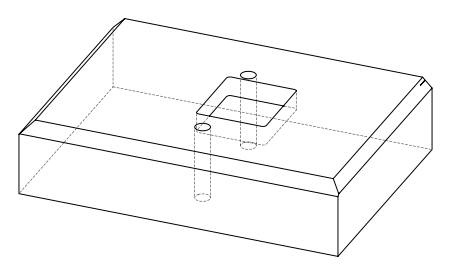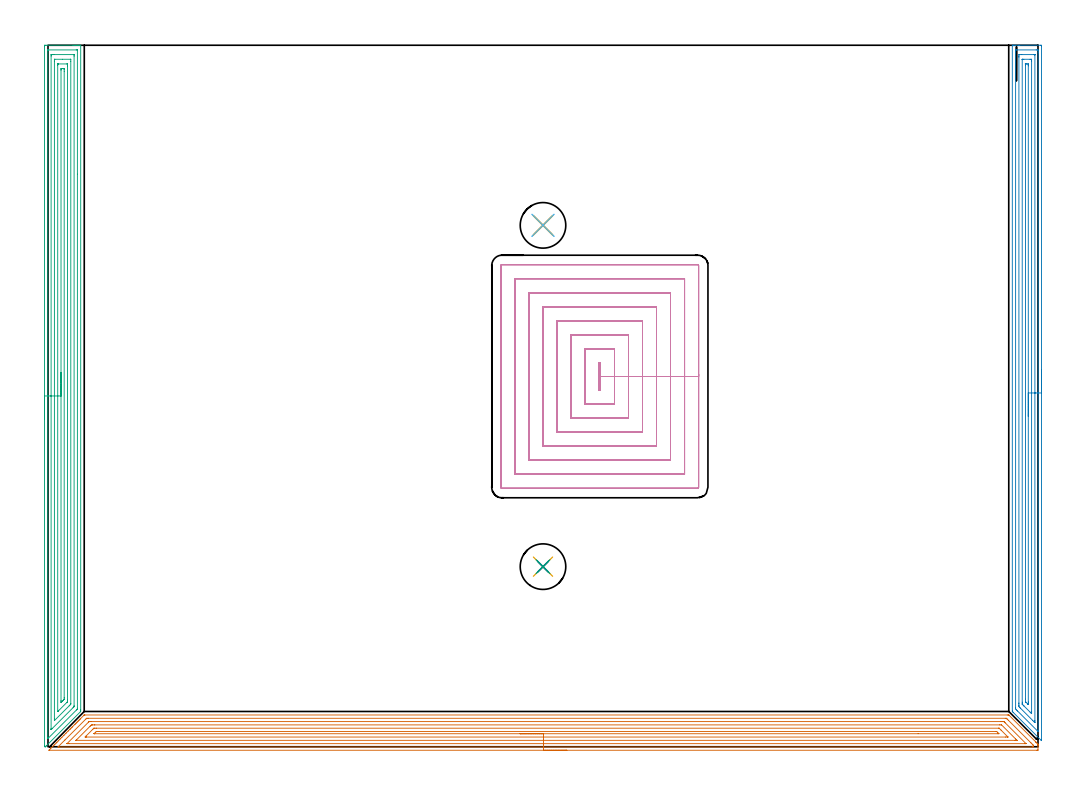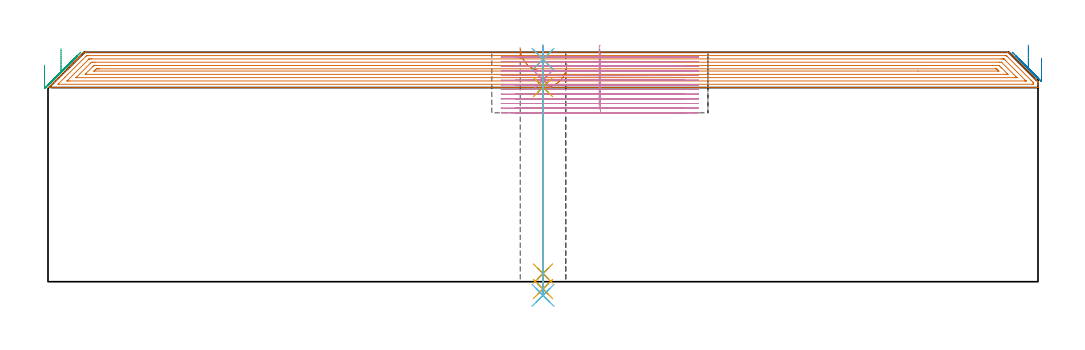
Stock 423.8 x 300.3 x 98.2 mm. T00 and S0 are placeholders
(PLAN: 12 operations, 8 tool changes, 90.5 min)
(1 AREA_MILL | FG_CHAMFER_SURFACE | UGT0205_001 | 19.95 min | 48307 mm3)
(2 AREA_MILL_1 | FG_CHAMFER_SURFACE_1 | UGT0205_001 | 11.89 min | 22608 mm3)
(3 AREA_MILL_2 | FG_CHAMFER_SURFACE_2 | UGT0205_001 | 14.33 min | 34868 mm3)
(4 MILL_RECTANGULAR_POCKET | POCKET_RECTANGULAR_STRAIGHT | NXT0201_009 | Follow Part, ap 2, ae 75% | 42.22 min | 248361 mm3)
(5 SPOT_DRILL | STEP1HOLE | NXT0321_9005460120000 | 0.05 min | 147 mm3)
(6 SPOT_DRILL_1 | STEP1HOLE_1 | NXT0321_9005460120000 | 0.05 min | 229 mm3)
(7 DRILL_BLIND_HOLE_INTO_CENTER | STEP1HOLE | UGT0301_198 | 0.06 min | 360 mm3)
(8 GUN_DRILL_THROUGH_HOLE | STEP1HOLE | UGT0307_003 | 0.5 min | 3369 mm3)
(9 SPADE_DRILL_TO_ENLARGE_THROUGH_HOLE | STEP1HOLE | UGT0306_010 | 0.43 min | 25369 mm3)
(10 DRILL_BLIND_HOLE_INTO_CENTER_1 | STEP1HOLE_1 | UGT0301_198 | 0.06 min | 361 mm3)
(11 GUN_DRILL_THROUGH_HOLE_1 | STEP1HOLE_1 | UGT0307_003 | 0.5 min | 3340 mm3)
(12 SPADE_DRILL_TO_ENLARGE_THROUGH_HOLE_1 | STEP1HOLE_1 | UGT0306_010 | 0.43 min | 25352 mm3)
(TOOL UGT0205_001 | Chamfer Mill 20 x 3 x 45 deg. | D20 FL50 Z2)
(TOOL NXT0201_009 | ENDMILL 8mm [2P460-0800-NA 1630] | D8 FL26 Z6)
(TOOL NXT0321_9005460120000 | NC Spot Drill, 142deg, 12mm, Carbide, Uncoated | D12 PA142 FL30 Z2)
(TOOL UGT0301_198 | Twist Drill 7.9 mm | D7.9 PA118 FL73 Z2)
(TOOL UGT0307_003 | Gun Drill 7 mm | D7 PA130 FL24 Z1)
(TOOL UGT0306_010 | Spade Drill 19.5mm | D19.5 PA132 FL10 Z2)
(OP 1 AREA_MILL)
G17 G21 G94 G90
T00 M6
G54
G17 G0 G90 X222.1 Y-1.5 S1061 M3
G43 Z108.2 H0
Z93.1
G94 G1 X222.062 Z92.228 F250.
X221.948 Z91.364
X221.759 Z90.512
X221.497 Z89.68
X221.163 Z88.874
X220.76 Z88.1
X220.291 Z87.364
X219.76 Z86.672
X219.171 Z86.029
X218.528 Z85.44
X217.836 Z84.908
X217.1 Z84.44
X216.326 Z84.037
X215.52 Z83.703
X214.688 Z83.441
X213.836 Z83.252
X212.971 Z83.138
X212.1 Z83.1
X0.565
X0.415 Y-1.496 Z83.103
X0.446 Y-1.46 Z83.138
X0.585 Y-1.315 Z83.283
X1.173 Y-0.724 Z83.872
X1.507 Y-0.392 Z84.207
X2.057 Y0.159 Z84.756
X2.648 Y0.748 Z85.348
X2.82 Y0.922 Z85.519
X2.941 Y1.043 Z85.64
X3.532 Y1.632 Z86.232
X3.715 Y1.816 Z86.414
X3.825 Y1.927 Z86.524
X4.415 Y2.516 Z87.115
X5.003 Y3.105 Z87.703
X5.299 Y3.399 Z87.999
X5.951 Y4.051 Z88.65
X6.845 Y4.946 Z89.545
X7.739 Y5.84 Z90.439
X8.634 Y6.734 Z91.334
X9.422 Y7.523 Z92.121
X9.528 Y7.63 Z92.226
X9.861 Y7.962 Z92.561
X10.081 Y8.181 Z92.781
X10.305 Y8.406 Z93.004
X10.422 Y8.524 Z93.121
X10.6 Y8.701 Z93.299
X11.317 Y9.418 Z94.016
X11.482 Y9.584 Z94.179
X11.646 Y9.747 Z94.344
X11.764 Y9.865 Z94.463
X11.924 Y10.026 Z94.621
X12.082 Y10.183 Z94.781
X12.211 Y10.312 Z94.91
X12.366 Y10.468 Z95.063
X12.519 Y10.62 Z95.217
X12.658 Y10.759 Z95.357
X12.807 Y10.91 Z95.505
X12.955 Y11.056 Z95.654
X13.106 Y11.207 Z95.804
X13.249 Y11.352 Z95.947
X13.392 Y11.493 Z96.091
X13.553 Y11.654 Z96.252
X13.691 Y11.793 Z96.389
X13.828 Y11.929 Z96.527
X14. Y12.101 Z96.699
X15.459 Y13.56 Z98.157
X15.473 Y13.572 Z98.169
X15.504 Y13.595 Z98.191
X15.789 Y13.6 Z98.2
X410.647
X411.303 Y13.597 Z98.187
X411.335 Y13.565 Z98.164
X411.34 Y13.56 Z98.159
X422.681 Y2.221 Z86.817
X422.784 Y2.116 Z86.716
X422.87 Y2.03 Z86.63
X422.975 Y1.927 Z86.523
X423.075 Y1.825 Z86.425
X423.168 Y1.732 Z86.332
X423.27 Y1.632 Z86.228
X423.71 Y1.19 Z85.789
X423.764 Y1.134 Z85.733
X423.799 Y1.09 Z85.687
X423.8 Y0.748 Z85.346
Y0.642 Z85.241
Y-0.135 Z84.46
Y-1.383 Z83.213
X423.797 Y-1.491 Z83.105
X423.371 Y-1.5 Z83.1
X212.1
Y-0.086 Z84.514
X4.609 Y-0.085 Z84.515
X4.558
X4.305 Y-0.079 Z84.521
X4.318 Y-0.043 Z84.557
X4.413 Y0.058 Z84.658
X4.515 Y0.164 Z84.764
X7.253 Y2.904 Z87.504
X16.236 Y11.885 Z96.485
X16.415 Y12.058 Z96.658
X16.521 Y12.159 Z96.759
X16.554 Y12.179 Z96.779
X16.603 Y12.181 Z96.781
X16.708 Y12.183 Z96.783
X17.13 Y12.186 Z96.786
X17.18
X409.803 Y12.185 Z96.785
X410.224 Y12.18 Z96.78
X410.247 Y12.179 Z96.779
X410.28 Y12.158 Z96.758
X410.366 Y12.078 Z96.678
X410.492 Y11.956 Z96.556
X410.647 Y11.803 Z96.403
X411.099 Y11.352 Z95.952
X420.818 Y1.632 Z86.232
X421.379 Y1.069 Z85.669
X421.691 Y0.748 Z85.348
X421.79 Y0.642 Z85.242
X421.793 Y0.54 Z85.14
X421.797 Y0.336 Z84.936
X421.79 Y-0.076 Z84.524
X421.379 Y-0.085 Z84.515
X421.329
X212.1 Y-0.086 Z84.514
Y1.328 Z85.928
X9.081 Y1.329 Z85.929
X8.492 Y1.33 Z85.93
X8.231 Y1.334 Z85.934
X8.187 Y1.335 Z85.935
X8.153 Y1.344 Z85.944
X8.168 Y1.364 Z85.964
X8.187 Y1.386 Z85.986
X17.267 Y10.468 Z95.068
X17.522 Y10.716 Z95.316
X17.563 Y10.752 Z95.352
X17.582 Y10.765 Z95.365
X17.615 Y10.767 Z95.367
X17.719 Y10.77 Z95.37
X18.025 Y10.771 Z95.371
X18.612 Y10.772 Z95.372
X407.964 Y10.771 Z95.371
X408.552 Y10.77 Z95.37
X408.858 Y10.768 Z95.368
X409.164 Y10.765 Z95.365
X409.234 Y10.755 Z95.355
X409.277 Y10.716 Z95.316
X409.363 Y10.634 Z95.234
X409.532 Y10.468 Z95.068
X409.753 Y10.248 Z94.848
X418.554 Y1.446 Z86.046
X418.621 Y1.378 Z85.978
X418.656 Y1.339 Z85.939
X418.657 Y1.334 Z85.934
X418.655 Y1.333 Z85.933
X418.621 Y1.331 Z85.931
X418.416 Y1.329 Z85.929
X418.109 Y1.328 Z85.928
X212.1
Y2.743 Z87.343
X12.139
X12.051 Y2.744 Z87.344
X12.015 Y2.747 Z87.347
X12.009 Y2.749 Z87.349
Y2.753 Z87.353
X12.045 Y2.793 Z87.393
X12.135 Y2.886 Z87.486
X12.209 Y2.96 Z87.56
X18.025 Y8.776 Z93.376
X18.435 Y9.179 Z93.779
X18.598 Y9.338 Z93.938
X18.919 Y9.35 Z93.95
X19.152 Y9.354 Z93.954
X19.813 Y9.357 Z93.957
X20.043
X407.3
X407.964 Y9.353 Z93.953
X408.201 Y9.35 Z93.95
X414.224 Y3.327 Z87.927
X414.577 Y2.973 Z87.573
X414.747 Y2.799 Z87.399
X414.785 Y2.755 Z87.355
X414.789 Y2.748 Z87.348
X414.782 Y2.747 Z87.347
X414.728 Y2.745 Z87.345
X414.224 Y2.743 Z87.343
X413.995
X212.1
Y4.157 Z88.757
X16.363
X16.236 Y4.158 Z88.758
X16.108 Y4.16 Z88.76
X15.875 Y4.165 Z88.765
X15.986 Y4.283 Z88.883
X16.108 Y4.409 Z89.009
X16.236 Y4.538 Z89.138
X19.219 Y7.52 Z92.12
X19.519 Y7.817 Z92.417
X19.62 Y7.912 Z92.512
X19.648 Y7.936 Z92.536
X19.69 Y7.939 Z92.539
X19.813 Y7.941 Z92.541
X20.58 Y7.943 Z92.543
X20.708
X406.942
X407.069 Y7.941 Z92.541
X407.111 Y7.939 Z92.539
X407.142 Y7.936 Z92.536
X407.171 Y7.919 Z92.519
X407.278 Y7.817 Z92.417
X407.964 Y7.138 Z91.738
X408.168 Y6.934 Z91.534
X410.647 Y4.455 Z89.055
X410.818 Y4.283 Z88.883
X410.872 Y4.225 Z88.825
X410.912 Y4.178 Z88.778
X410.923 Y4.163 Z88.763
X410.901 Y4.162 Z88.762
X410.773 Y4.158 Z88.758
X410.647 Y4.157 Z88.757
X409.88
X212.1
Y5.571 Z90.171
X19.813 Y5.572 Z90.172
X19.768 Y5.573 Z90.173
X19.741 Y5.576 Z90.176
X19.737 Y5.577 Z90.177
X19.745 Y5.59 Z90.19
X19.766 Y5.617 Z90.217
X19.782 Y5.634 Z90.234
X20.201 Y6.05 Z90.65
X20.457 Y6.298 Z90.898
X20.708 Y6.522 Z91.122
X21.12 Y6.526 Z91.126
X21.602 Y6.528 Z91.128
X22.012 Y6.529 Z91.129
X405.691 Y6.528 Z91.128
X405.933 Y6.527 Z91.127
X406.053 Y6.524 Z91.124
X406.11 Y6.522 Z91.122
X406.175 Y6.467 Z91.067
X406.599 Y6.05 Z90.65
X407.069 Y5.581 Z90.181
X407.07 Y5.575 Z90.175
X406.659 Y5.572 Z90.172
X372.479 Y5.571 Z90.171
X212.1
X211.228 Z90.209
X210.363 Z90.323
X209.512 Z90.512
X208.68 Z90.774
X207.874 Z91.108
X207.1 Z91.511
X206.364 Z91.98
X205.672 Z92.511
X205.029 Z93.1
X204.439 Z93.743
X203.908 Z94.435
X203.44 Z95.171
X203.037 Z95.945
X202.703 Z96.751
X202.441 Z97.583
X202.252 Z98.435
X202.138 Z99.3
X202.1 Z100.171
G0 Z108.2
M5
M2
(OP 2 AREA_MILL_1)
G17 G21 G94 G90
T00 M6
G54
G17 G0 G90 X425.3 Y161.45 S1061 M3
G43 Z108.2 H0
Z95.7
G94 G1 Y161.412 Z94.828 F250.
Y161.298 Z93.963
Y161.109 Z93.112
Y160.847 Z92.28
Y160.513 Z91.474
Y160.11 Z90.7
Y159.641 Z89.964
Y159.11 Z89.272
Y158.521 Z88.629
Y157.878 Z88.04
Y157.186 Z87.508
Y156.45 Z87.04
Y155.676 Z86.637
Y154.87 Z86.303
Y154.038 Z86.041
Y153.186 Z85.852
Y152.322 Z85.738
Y151.45 Z85.7
X425.299 Y2.766 Z85.701
Y2.739
X425.293 Y2.618 Z85.705
X425.244 Y2.662 Z85.754
X425.134 Y2.766 Z85.865
X413.078 Y14.822 Z97.922
X412.824 Y15.08 Z98.17
X412.803 Y15.105 Z98.189
X412.8 Y15.268 Z98.2
Y300.134
X412.802 Y300.292 Z98.188
X412.821 Y300.3 Z98.17
X413.172 Z97.827
X413.523 Z97.476
X414.183 Z96.811
X415.398 Z95.599
X415.953 Z95.041
X424.801 Z86.196
X425.082 Y300.297 Z85.916
X425.292 Y300.29 Z85.706
X425.299 Y300.078 Z85.699
X425.3 Y151.45 Z85.7
X423.886 Z87.114
X423.885 Y6.785 Z87.115
X423.882 Y6.598 Z87.118
X423.879 Y6.506 Z87.121
X423.875 Y6.486 Z87.125
X423.848 Y6.51 Z87.152
X423.77 Y6.583 Z87.23
X423.565 Y6.785 Z87.435
X415.068 Y15.283 Z95.932
X414.641 Y15.715 Z96.359
X414.221 Y16.151 Z96.779
X414.215 Y16.576 Z96.785
X414.214 Y16.608 Z96.786
Y297.901
X414.216 Y298.117 Z96.784
X414.218 Y298.224 Z96.782
X414.221 Y298.275 Z96.779
X414.229 Y298.29 Z96.771
X414.278 Y298.292 Z96.722
X414.674 Y298.299 Z96.326
X423.032 Y298.3 Z87.968
X423.523 Y298.299 Z87.477
X423.761 Y298.293 Z87.239
X423.866 Y298.29 Z87.134
X423.884 Y297.934 Z87.116
X423.885 Y297.901 Z87.115
X423.886 Y297.039 Z87.114
Y151.45
X422.472 Z88.528
X422.471 Y11.25 Z88.529
Y10.923
X422.467 Y10.357 Z88.533
X422.466 Y10.35 Z88.534
X422.449 Y10.357 Z88.551
X422.147 Y10.654 Z88.853
X421.549 Y11.25 Z89.451
X416.192 Y16.608 Z94.808
X415.953 Y16.851 Z95.047
X415.635 Y17.178 Z95.365
X415.632 Y17.501 Z95.368
X415.63 Y17.827 Z95.37
X415.629 Y18.394 Z95.371
X415.628 Y18.722 Z95.372
X415.629 Y295.222 Z95.371
Y295.549
X415.634 Y296.115 Z95.366
X415.635 Y296.27 Z95.365
X415.779 Y296.291 Z95.221
X415.953 Y296.295 Z95.047
X416.655 Y296.3 Z94.345
X416.838 Z94.162
X422.147 Y296.299 Z88.853
X422.33 Y296.297 Z88.67
X422.452 Y296.292 Z88.548
X422.466 Y296.289 Z88.534
X422.468 Y296.285 Z88.532
X422.47 Y296.264 Z88.53
X422.471 Y296.224 Z88.529
X422.472 Y296.115 Z88.528
Y151.45
X421.057 Z89.943
Y14.822
X421.055 Y14.28 Z89.945
X421.053 Y14.221 Z89.947
X421.052 Y14.212 Z89.948
X421.045 Y14.215 Z89.955
X420.998 Y14.257 Z90.002
X420.809 Y14.442 Z90.191
X420.427 Y14.822 Z90.573
X417.748 Y17.501 Z93.252
X417.723 Y17.526 Z93.277
X417.292 Y17.961 Z93.708
X417.077 Y18.182 Z93.923
X417.052 Y18.208 Z93.948
X417.049 Y18.237 Z93.951
X417.045 Y18.296 Z93.955
X417.044 Y18.394 Z93.956
X417.043 Y19.08 Z93.957
Y294.122
X417.044 Y294.221 Z93.956
X417.047 Y294.28 Z93.953
X417.049 Y294.289 Z93.951
X417.055 Y294.293 Z93.945
X417.081 Y294.296 Z93.919
X417.295 Y294.299 Z93.705
X417.723 Y294.3 Z93.277
X420.406 Z90.594
X420.812 Y294.294 Z90.188
X421.015 Y294.29 Z89.985
X421.051 Y294.282 Z89.949
X421.053 Y294.248 Z89.947
X421.055 Y294.191 Z89.945
X421.057 Y293.643 Z89.943
Y293.436
Y151.45
X419.643 Z91.357
Y19.135
X419.642 Y18.394 Z91.358
X419.641 Y18.244 Z91.359
X419.636 Y18.092 Z91.364
X419.633 Y18.077 Z91.367
X419.606 Y18.099 Z91.394
X419.555 Y18.145 Z91.445
X419.492 Y18.206 Z91.508
X419.304 Y18.394 Z91.696
X418.608 Y19.094 Z92.392
X418.513 Y19.193 Z92.487
X418.467 Y19.243 Z92.533
X418.464 Y19.287 Z92.536
X418.46 Y19.435 Z92.54
X418.457 Y20.18 Z92.543
Y20.332
Y291.802
X418.458 Y291.954 Z92.542
X418.462 Y292.258 Z92.538
X418.464 Y292.292 Z92.536
X418.468 Y292.294 Z92.532
X418.487 Y292.297 Z92.513
X418.527 Y292.299 Z92.473
X418.608 Y292.3 Z92.392
X418.849 Z92.151
X419.492 Y292.296 Z91.508
X419.584 Y292.294 Z91.416
X419.634 Y292.29 Z91.366
X419.638 Y292.106 Z91.362
X419.642 Y291.802 Z91.358
X419.643 Y291.65 Z91.357
Y291.498
Y151.45
Y150.578 Z91.395
Y149.713 Z91.509
Y148.862 Z91.698
Y148.03 Z91.96
Y147.224 Z92.294
Y146.45 Z92.697
Y145.714 Z93.165
Y145.022 Z93.696
Y144.379 Z94.286
Y143.79 Z94.929
Y143.258 Z95.621
Y142.79 Z96.357
Y142.387 Z97.131
Y142.053 Z97.937
Y141.791 Z98.769
Y141.602 Z99.62
Y141.488 Z100.485
Y141.45 Z101.357
G0 Z108.2
M5
M2
(OP 3 AREA_MILL_2)
G17 G21 G94 G90
T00 M6
G54
G17 G0 G90 X-1.5 Y140.165 S1061 M3
G43 Z108.2 H0
Z92.7
G94 G1 Y140.203 Z91.828 F250.
Y140.317 Z90.964
Y140.506 Z90.112
Y140.768 Z89.28
Y141.102 Z88.474
Y141.505 Z87.7
Y141.974 Z86.964
Y142.505 Z86.272
Y143.094 Z85.629
Y143.737 Z85.04
Y144.429 Z84.508
Y145.165 Z84.04
Y145.939 Z83.637
Y146.745 Z83.303
Y147.577 Z83.041
Y148.429 Z82.852
Y149.294 Z82.738
Y150.165 Z82.7
Y299.689
X-1.497 Y300.294 Z82.701
X-1.495 Y300.297 Z82.702
X-0.891 Y300.3 Z83.306
X10.713 Z94.908
X11.276 Z95.473
X11.606 Z95.802
X12.169 Z96.365
X12.499 Z96.694
X13.158 Z97.358
X13.55 Z97.75
X13.942 Y300.293 Z98.134
X13.997 Y300.29 Z98.188
X14. Y300.135 Z98.2
Y15.754
X13.999 Y15.105 Z98.186
X13.854 Y14.954 Z98.053
X-0.531 Y0.576 Z83.667
X-0.761 Y0.35 Z83.437
X-0.891 Y0.223 Z83.307
X-1.13 Y-0.001 Z83.066
X-1.168 Y-0.025 Z83.027
X-1.196 Y-0.03 Z83.001
X-1.492 Y0.035 Z82.707
X-1.495 Y0.051 Z82.705
X-1.498 Y0.129 Z82.702
X-1.5 Y0.291 Z82.7
Y150.165
X-0.086 Z84.114
Y297.99
X-0.085 Y298.077 Z84.115
X-0.081 Y298.251 Z84.119
X-0.079 Y298.292 Z84.121
X-0.072 Y298.294 Z84.128
X-0.048 Y298.297 Z84.152
X0.001 Y298.299 Z84.201
X12.102 Y298.3 Z96.302
X12.499 Y298.297 Z96.699
X12.555 Y298.293 Z96.755
X12.569 Y298.291 Z96.769
X12.579 Y298.276 Z96.779
X12.582 Y298.164 Z96.782
X12.585 Y297.99 Z96.785
X12.586 Y245.081 Z96.786
X12.585 Y16.473 Z96.785
X12.582 Y16.299 Z96.782
X12.579 Y16.184 Z96.779
X12.573 Y16.134 Z96.773
X12.562 Y16.12 Z96.762
X12.499 Y16.051 Z96.699
X12.351 Y15.902 Z96.551
X12.205 Y15.754 Z96.405
X0.001 Y3.558 Z84.201
X-0.042 Y3.517 Z84.158
X-0.068 Y3.494 Z84.132
X-0.075 Y3.489 Z84.125
X-0.079 Y3.538 Z84.121
X-0.084 Y3.886 Z84.116
X-0.085 Y4.06 Z84.115
X-0.086 Y150.165 Z84.114
X1.328 Z85.528
X1.329 Y295.682 Z85.529
X1.331 Y296.117 Z85.531
X1.333 Y296.231 Z85.533
X1.335 Y296.28 Z85.535
X1.421 Y296.29 Z85.621
X1.606 Y296.298 Z85.806
X1.787 Y296.299 Z85.987
X2.496 Y296.3 Z86.696
X10.896 Y296.299 Z95.096
X11.018 Y296.297 Z95.218
X11.115 Y296.291 Z95.315
X11.165 Y296.287 Z95.365
X11.166 Y296.269 Z95.366
X11.169 Y296.117 Z95.369
X11.171 Y295.659 Z95.371
Y17.54
X11.169 Y17.311 Z95.369
X11.165 Y17.198 Z95.365
X11.163 Y17.174 Z95.363
X11.152 Y17.158 Z95.352
X11.125 Y17.128 Z95.325
X10.713 Y16.713 Z94.913
X1.714 Y7.719 Z85.914
X1.565 Y7.572 Z85.765
X1.387 Y7.4 Z85.587
X1.335 Y7.352 Z85.535
X1.333 Y7.401 Z85.533
X1.33 Y7.498 Z85.53
X1.329 Y7.612 Z85.529
Y7.719
X1.328 Y150.165 Z85.528
X2.743 Z86.943
Y293.439
X2.748 Y294.263 Z86.948
X2.749 Y294.286 Z86.949
X2.766 Y294.29 Z86.966
X2.818 Y294.295 Z87.018
X2.926 Y294.298 Z87.126
X6.25 Y294.3 Z90.45
X9.58 Y294.299 Z93.78
X9.683 Y294.296 Z93.883
X9.734 Y294.291 Z93.934
X9.751 Y294.287 Z93.951
X9.757 Y293.439 Z93.957
X9.756 Y18.497 Z93.956
X9.755 Y18.433 Z93.955
X9.75 Y18.231 Z93.95
X9.627 Y18.089 Z93.827
X9.452 Y17.909 Z93.652
X9.09 Y17.54 Z93.29
X2.837 Y11.29 Z87.037
X2.767 Y11.222 Z86.967
X2.756 Y11.214 Z86.956
X2.753 Y11.215 Z86.953
X2.748 Y11.221 Z86.948
X2.746 Y11.29 Z86.946
X2.743 Y11.672 Z86.943
Y12.12
Y150.165
X4.157 Z88.357
X4.158 Y291.653 Z88.358
X4.159 Y291.958 Z88.359
X4.164 Y292.267 Z88.364
X4.167 Y292.291 Z88.367
X4.182 Y292.294 Z88.382
X4.222 Y292.297 Z88.422
X4.303 Y292.299 Z88.503
X4.465 Y292.3 Z88.665
X8.035 Y292.299 Z92.235
X8.285 Y292.296 Z92.485
X8.328 Y292.29 Z92.528
X8.336 Y292.278 Z92.536
X8.339 Y292.242 Z92.539
X8.342 Y291.653 Z92.542
X8.343 Y291.345 Z92.543
Y20.219
X8.342 Y19.912 Z92.542
X8.337 Y19.326 Z92.537
X8.336 Y19.254 Z92.536
X8.292 Y19.203 Z92.492
X8.228 Y19.133 Z92.428
X8.035 Y18.936 Z92.235
X4.465 Y15.366 Z88.665
X4.212 Y15.115 Z88.412
X4.193 Y15.098 Z88.393
X4.169 Y15.082 Z88.369
X4.163 Z88.363
X4.161 Y15.096 Z88.361
X4.158 Y15.129 Z88.358
X4.157 Y15.169 Z88.357
Y150.165
X5.571 Z89.771
Y289.653
X5.573 Y289.867 Z89.773
X5.576 Y290.206 Z89.776
X5.578 Y290.282 Z89.778
X5.673 Y290.29 Z89.873
X5.82 Y290.297 Z90.02
X6.25 Y290.299 Z90.45
X6.712 Y290.298 Z90.912
X6.881 Y290.293 Z91.081
X6.915 Y290.291 Z91.115
X6.922 Y290.231 Z91.122
X6.926 Y290.084 Z91.126
X6.928 Y289.867 Z91.128
X6.929 Y289.188 Z91.129
X6.928 Y21.112 Z91.128
X6.925 Y20.436 Z91.125
X6.922 Y20.327 Z91.122
X6.918 Y20.279 Z91.118
X6.864 Y20.219 Z91.064
X6.559 Y19.91 Z90.759
X6.25 Y19.599 Z90.45
X6.113 Y19.463 Z90.313
X5.976 Y19.326 Z90.176
X5.781 Y19.137 Z89.981
X5.661 Y19.022 Z89.861
X5.578 Y18.965 Z89.778
X5.574 Y19.109 Z89.774
X5.573 Y19.326 Z89.773
X5.571 Y19.761 Z89.771
Y150.165
Y151.037 Z89.809
Y151.902 Z89.923
Y152.753 Z90.112
Y153.585 Z90.374
Y154.391 Z90.708
Y155.165 Z91.111
Y155.901 Z91.58
Y156.593 Z92.111
Y157.236 Z92.7
Y157.826 Z93.343
Y158.357 Z94.035
Y158.825 Z94.771
Y159.228 Z95.545
Y159.562 Z96.351
Y159.824 Z97.183
Y160.013 Z98.035
Y160.127 Z98.9
Y160.165 Z99.771
G0 Z108.2
M5
M2
(OP 4 MILL_RECTANGULAR_POCKET)
G17 G21 G94 G90
T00 M6
G54
G17 G0 G90 X236.432 Y164.4 S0 M3
G43 Z108.2 H1
Z101.2
G94 G1 X236. Z101.084 F250.
Y152.6 Z97.922
X236.5 Z97.789
Y158.5 Z96.208
Y164.4 F500.
X236.
Y152.6
X236.5
Y158.5
X242.5
Y170.4
X230.
Y146.6
X242.5
Y158.5
X248.5
Y176.4
X224.
Y140.6
X248.5
Y158.5
X254.5
Y182.4
X218.
Y134.6
X254.5
Y158.5
X260.5
Y188.4
X212.
Y128.6
X260.5
Y158.5
X266.5
Y194.4
X206.
Y122.6
X266.5
Y158.5
X272.5
Y200.4
X200.
Y116.6
X272.5
Y158.5
X278.5
Y206.1
G3 X278.2 Y206.4 R0.3
G1 X194.3
G3 X194. Y206.1 R0.3
G1 Y110.9
G3 X194.3 Y110.6 R0.3
G1 X278.2
G3 X278.5 Y110.9 R0.3
G1 Y158.5
Y159.5
G0 X236.432 Y164.4 Z99.208
G1 X236. Z99.092 F250.
Y152.6 Z95.93
X236.5 Z95.796
Y158.5 Z94.215
Y164.4 F500.
X236.
Y152.6
X236.5
Y158.5
X242.5
Y170.4
X230.
Y146.6
X242.5
Y158.5
X248.5
Y176.4
X224.
Y140.6
X248.5
Y158.5
X254.5
Y182.4
X218.
Y134.6
X254.5
Y158.5
X260.5
Y188.4
X212.
Y128.6
X260.5
Y158.5
X266.5
Y194.4
X206.
Y122.6
X266.5
Y158.5
X272.5
Y200.4
X200.
Y116.6
X272.5
Y158.5
X278.5
Y206.1
G3 X278.2 Y206.4 R0.3
G1 X194.3
G3 X194. Y206.1 R0.3
G1 Y110.9
G3 X194.3 Y110.6 R0.3
G1 X278.2
G3 X278.5 Y110.9 R0.3
G1 Y158.5
Y159.5
G0 X236.432 Y164.4 Z97.215
G1 X236. Z97.1 F250.
Y152.6 Z93.938
X236.5 Z93.804
Y158.5 Z92.223
Y164.4 F500.
X236.
Y152.6
X236.5
Y158.5
X242.5
Y170.4
X230.
Y146.6
X242.5
Y158.5
X248.5
Y176.4
X224.
Y140.6
X248.5
Y158.5
X254.5
Y182.4
X218.
Y134.6
X254.5
Y158.5
X260.5
Y188.4
X212.
Y128.6
X260.5
Y158.5
X266.5
Y194.4
X206.
Y122.6
X266.5
Y158.5
X272.5
Y200.4
X200.
Y116.6
X272.5
Y158.5
X278.5
Y206.1
G3 X278.2 Y206.4 R0.3
G1 X194.3
G3 X194. Y206.1 R0.3
G1 Y110.9
G3 X194.3 Y110.6 R0.3
G1 X278.2
G3 X278.5 Y110.9 R0.3
G1 Y158.5
Y159.5
G0 X236.432 Y164.4 Z95.223
G1 X236. Z95.107 F250.
Y152.6 Z91.946
X236.5 Z91.812
Y158.5 Z90.231
Y164.4 F500.
X236.
Y152.6
X236.5
Y158.5
X242.5
Y170.4
X230.
Y146.6
X242.5
Y158.5
X248.5
Y176.4
X224.
Y140.6
X248.5
Y158.5
X254.5
Y182.4
X218.
Y134.6
X254.5
Y158.5
X260.5
Y188.4
X212.
Y128.6
X260.5
Y158.5
X266.5
Y194.4
X206.
Y122.6
X266.5
Y158.5
X272.5
Y200.4
X200.
Y116.6
X272.5
Y158.5
X278.5
Y206.1
G3 X278.2 Y206.4 R0.3
G1 X194.3
G3 X194. Y206.1 R0.3
G1 Y110.9
G3 X194.3 Y110.6 R0.3
G1 X278.2
G3 X278.5 Y110.9 R0.3
G1 Y158.5
Y159.5
G0 X236.432 Y164.4 Z93.231
G1 X236. Z93.115 F250.
Y152.6 Z89.953
X236.5 Z89.819
Y158.5 Z88.238
Y164.4 F500.
X236.
Y152.6
X236.5
Y158.5
X242.5
Y170.4
X230.
Y146.6
X242.5
Y158.5
X248.5
Y176.4
X224.
Y140.6
X248.5
Y158.5
X254.5
Y182.4
X218.
Y134.6
X254.5
Y158.5
X260.5
Y188.4
X212.
Y128.6
X260.5
Y158.5
X266.5
Y194.4
X206.
Y122.6
X266.5
Y158.5
X272.5
Y200.4
X200.
Y116.6
X272.5
Y158.5
X278.5
Y206.1
G3 X278.2 Y206.4 R0.3
G1 X194.3
G3 X194. Y206.1 R0.3
G1 Y110.9
G3 X194.3 Y110.6 R0.3
G1 X278.2
G3 X278.5 Y110.9 R0.3
G1 Y158.5
Y159.5
G0 X236.432 Y164.4 Z91.238
G1 X236. Z91.123 F250.
Y152.6 Z87.961
X236.5 Z87.827
Y158.5 Z86.246
Y164.4 F500.
X236.
Y152.6
X236.5
Y158.5
X242.5
Y170.4
X230.
Y146.6
X242.5
Y158.5
X248.5
Y176.4
X224.
Y140.6
X248.5
Y158.5
X254.5
Y182.4
X218.
Y134.6
X254.5
Y158.5
X260.5
Y188.4
X212.
Y128.6
X260.5
Y158.5
X266.5
Y194.4
X206.
Y122.6
X266.5
Y158.5
X272.5
Y200.4
X200.
Y116.6
X272.5
Y158.5
X278.5
Y206.1
G3 X278.2 Y206.4 R0.3
G1 X194.3
G3 X194. Y206.1 R0.3
G1 Y110.9
G3 X194.3 Y110.6 R0.3
G1 X278.2
G3 X278.5 Y110.9 R0.3
G1 Y158.5
Y159.5
G0 X236.432 Y164.4 Z89.246
G1 X236. Z89.13 F250.
Y152.6 Z85.969
X236.5 Z85.835
Y158.5 Z84.254
Y164.4 F500.
X236.
Y152.6
X236.5
Y158.5
X242.5
Y170.4
X230.
Y146.6
X242.5
Y158.5
X248.5
Y176.4
X224.
Y140.6
X248.5
Y158.5
X254.5
Y182.4
X218.
Y134.6
X254.5
Y158.5
X260.5
Y188.4
X212.
Y128.6
X260.5
Y158.5
X266.5
Y194.4
X206.
Y122.6
X266.5
Y158.5
X272.5
Y200.4
X200.
Y116.6
X272.5
Y158.5
X278.5
Y206.1
G3 X278.2 Y206.4 R0.3
G1 X194.3
G3 X194. Y206.1 R0.3
G1 Y110.9
G3 X194.3 Y110.6 R0.3
G1 X278.2
G3 X278.5 Y110.9 R0.3
G1 Y158.5
Y159.5
G0 X236.432 Y164.4 Z87.254
G1 X236. Z87.138 F250.
Y152.6 Z83.976
X236.5 Z83.842
Y158.5 Z82.262
Y164.4 F500.
X236.
Y152.6
X236.5
Y158.5
X242.5
Y170.4
X230.
Y146.6
X242.5
Y158.5
X248.5
Y176.4
X224.
Y140.6
X248.5
Y158.5
X254.5
Y182.4
X218.
Y134.6
X254.5
Y158.5
X260.5
Y188.4
X212.
Y128.6
X260.5
Y158.5
X266.5
Y194.4
X206.
Y122.6
X266.5
Y158.5
X272.5
Y200.4
X200.
Y116.6
X272.5
Y158.5
X278.5
Y206.1
G3 X278.2 Y206.4 R0.3
G1 X194.3
G3 X194. Y206.1 R0.3
G1 Y110.9
G3 X194.3 Y110.6 R0.3
G1 X278.2
G3 X278.5 Y110.9 R0.3
G1 Y158.5
Y159.5
G0 X236.432 Y164.4 Z85.262
G1 X236. Z85.146 F250.
Y152.6 Z81.984
X236.5 Z81.85
Y158.5 Z80.269
Y164.4 F500.
X236.
Y152.6
X236.5
Y158.5
X242.5
Y170.4
X230.
Y146.6
X242.5
Y158.5
X248.5
Y176.4
X224.
Y140.6
X248.5
Y158.5
X254.5
Y182.4
X218.
Y134.6
X254.5
Y158.5
X260.5
Y188.4
X212.
Y128.6
X260.5
Y158.5
X266.5
Y194.4
X206.
Y122.6
X266.5
Y158.5
X272.5
Y200.4
X200.
Y116.6
X272.5
Y158.5
X278.5
Y206.1
G3 X278.2 Y206.4 R0.3
G1 X194.3
G3 X194. Y206.1 R0.3
G1 Y110.9
G3 X194.3 Y110.6 R0.3
G1 X278.2
G3 X278.5 Y110.9 R0.3
G1 Y158.5
Y159.5
G0 X236.432 Y164.4 Z83.269
G1 X236. Z83.154 F250.
Y152.6 Z79.992
X236.5 Z79.858
Y158.5 Z78.277
Y164.4 F500.
X236.
Y152.6
X236.5
Y158.5
X242.5
Y170.4
X230.
Y146.6
X242.5
Y158.5
X248.5
Y176.4
X224.
Y140.6
X248.5
Y158.5
X254.5
Y182.4
X218.
Y134.6
X254.5
Y158.5
X260.5
Y188.4
X212.
Y128.6
X260.5
Y158.5
X266.5
Y194.4
X206.
Y122.6
X266.5
Y158.5
X272.5
Y200.4
X200.
Y116.6
X272.5
Y158.5
X278.5
Y206.1
G3 X278.2 Y206.4 R0.3
G1 X194.3
G3 X194. Y206.1 R0.3
G1 Y110.9
G3 X194.3 Y110.6 R0.3
G1 X278.2
G3 X278.5 Y110.9 R0.3
G1 Y158.5
Y159.5
G0 X236.432 Y164.4 Z81.277
G1 X236. Z81.161 F250.
Y152.6 Z77.999
X236.5 Z77.866
Y158.5 Z76.285
Y164.4 F500.
X236.
Y152.6
X236.5
Y158.5
X242.5
Y170.4
X230.
Y146.6
X242.5
Y158.5
X248.5
Y176.4
X224.
Y140.6
X248.5
Y158.5
X254.5
Y182.4
X218.
Y134.6
X254.5
Y158.5
X260.5
Y188.4
X212.
Y128.6
X260.5
Y158.5
X266.5
Y194.4
X206.
Y122.6
X266.5
Y158.5
X272.5
Y200.4
X200.
Y116.6
X272.5
Y158.5
X278.5
Y206.1
G3 X278.2 Y206.4 R0.3
G1 X194.3
G3 X194. Y206.1 R0.3
G1 Y110.9
G3 X194.3 Y110.6 R0.3
G1 X278.2
G3 X278.5 Y110.9 R0.3
G1 Y158.5
Y159.5
G0 X236.432 Y164.4 Z79.285
G1 X236. Z79.169 F250.
Y152.6 Z76.007
X236.5 Z75.873
Y158.5 Z74.292
Y164.4 F500.
X236.
Y152.6
X236.5
Y158.5
X242.5
Y170.4
X230.
Y146.6
X242.5
Y158.5
X248.5
Y176.4
X224.
Y140.6
X248.5
Y158.5
X254.5
Y182.4
X218.
Y134.6
X254.5
Y158.5
X260.5
Y188.4
X212.
Y128.6
X260.5
Y158.5
X266.5
Y194.4
X206.
Y122.6
X266.5
Y158.5
X272.5
Y200.4
X200.
Y116.6
X272.5
Y158.5
X278.5
Y206.1
G3 X278.2 Y206.4 R0.3
G1 X194.3
G3 X194. Y206.1 R0.3
G1 Y110.9
G3 X194.3 Y110.6 R0.3
G1 X278.2
G3 X278.5 Y110.9 R0.3
G1 Y158.5
Y159.5
G0 X236.432 Y164.4 Z77.292
G1 X236. Z77.177 F250.
Y152.6 Z74.015
X236.5 Z73.881
Y158.5 Z72.3
Y164.4 F500.
X236.
Y152.6
X236.5
Y158.5
X242.5
Y170.4
X230.
Y146.6
X242.5
Y158.5
X248.5
Y176.4
X224.
Y140.6
X248.5
Y158.5
X254.5
Y182.4
X218.
Y134.6
X254.5
Y158.5
X260.5
Y188.4
X212.
Y128.6
X260.5
Y158.5
X266.5
Y194.4
X206.
Y122.6
X266.5
Y158.5
X272.5
Y200.4
X200.
Y116.6
X272.5
Y158.5
X278.5
Y206.1
G3 X278.2 Y206.4 R0.3
G1 X194.3
G3 X194. Y206.1 R0.3
G1 Y110.9
G3 X194.3 Y110.6 R0.3
G1 X278.2
G3 X278.5 Y110.9 R0.3
G1 Y158.5
Y159.5
G0 Z108.2
M5
M2
(OP 5 SPOT_DRILL)
G17 G21 G94 G90
T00 M6
G54
G17 G0 G90 X211.9 Y77.1 S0 M3
G43 Z108.2 H0
G94 G81 G98 Z95.2 F250. R101.2
G80
M5
M2
(OP 6 SPOT_DRILL_1)
G17 G21 G94 G90
T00 M6
G54
G17 G0 G90 X211.9 Y223.2 S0 M3
G43 Z108.2 H0
G94 G81 G98 Z95.2 F250. R101.2
G80
M5
M2
(OP 7 DRILL_BLIND_HOLE_INTO_CENTER)
G17 G21 G94 G90
T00 M6
G54
G17 G0 G90 X211.9 Y77.1 S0 M3
G43 Z108.2 H0
G94 G81 G98 Z86.35 F250. R100.2
G80
M5
M2
(OP 8 GUN_DRILL_THROUGH_HOLE)
G17 G21 G94 G90
T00 M6
G54
G17 G0 G90 X211.9 Y77.1 M8
G43 Z108.2 H0
Z98.691
S716 M3
G94 G1 Z83.321 F125. M26
G4 X.084
Z3.5 F250.
G4 X.084
Z-3.132 F125.
G4 X.084
M5
M9
G0 Z98.691
Z108.2
M2
(OP 9 SPADE_DRILL_TO_ENLARGE_THROUGH_HOLE)
G17 G21 G94 G90
T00 M6
G54
G17 G0 G90 X211.9 Y77.1 S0 M3
G43 Z108.2 H0
G94 G73 G98 Z-5.841 F250. Q17.34 R100.2
G80
M5
M2
(OP 10 DRILL_BLIND_HOLE_INTO_CENTER_1)
G17 G21 G94 G90
T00 M6
G54
G17 G0 G90 X211.9 Y223.2 S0 M3
G43 Z108.2 H0
G94 G81 G98 Z86.35 F250. R100.2
G80
M5
M2
(OP 11 GUN_DRILL_THROUGH_HOLE_1)
G17 G21 G94 G90
T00 M6
G54
G17 G0 G90 X211.9 Y223.2 M8
G43 Z108.2 H0
Z98.691
S716 M3
G94 G1 Z83.321 F125. M26
G4 X.084
Z3.5 F250.
G4 X.084
Z-3.132 F125.
G4 X.084
M5
M9
G0 Z98.691
Z108.2
M2
(OP 12 SPADE_DRILL_TO_ENLARGE_THROUGH_HOLE_1)
G17 G21 G94 G90
T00 M6
G54
G17 G0 G90 X211.9 Y223.2 S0 M3
G43 Z108.2 H0
G94 G73 G98 Z-5.841 F250. Q17.34 R100.2
G80
M5
M2
